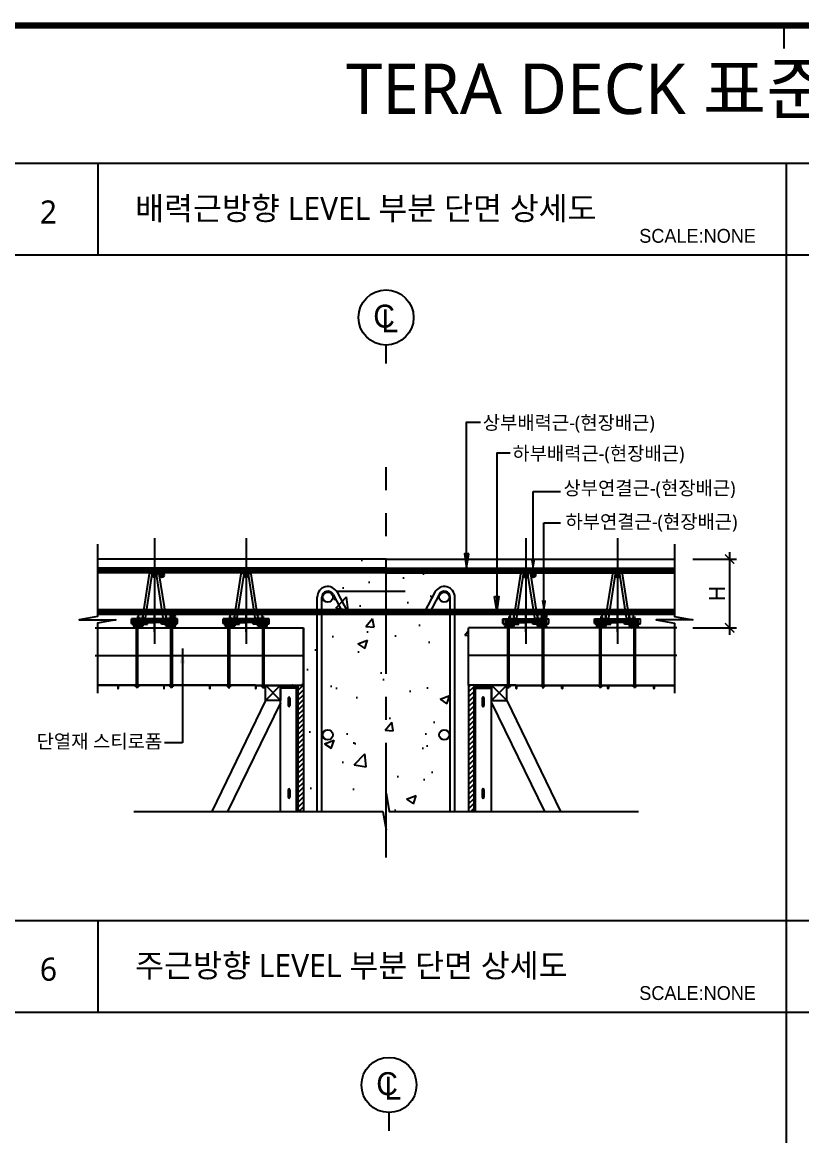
# Model space of a CAD drawing. Extents: x 10983 to 44623, y -18406 to 11294.
# Drawn here: x 13240 to 14939, y -9339 to -6913 of the extents above; entities that cross this region are included whole.
import ezdxf
from ezdxf.enums import TextEntityAlignment as Align

# ---------------------------------------------------------------- set-up
doc = ezdxf.new("R2010")
doc.units = 0
doc.header["$LTSCALE"] = 100
doc.header["$MEASUREMENT"] = 0
doc.header["$PDMODE"] = 3
doc.header["$PDSIZE"] = 10
for name, pattern in [('CEN', [62, 60, -1, 0, -1]), ('CENTERX2', [4, 2.5, -0.5, 0.5, -0.5]), ('HID', [2.5, 1.5, -1]), ('HIDDEN', [0.375, 0.25, -0.125])]:
    doc.linetypes.add(name, pattern=pattern)
doc.layers.get('0').update_dxf_attribs({"linetype": 'CONTINUOUS'})
doc.layers.get('Defpoints').update_dxf_attribs({"color": 165, "linetype": 'CONTINUOUS'})
for name, color, linetype in [('-상부연결근', 4, 'CONTINUOUS'), ('-하부연결근', 4, 'CONTINUOUS'), ('0-TEXT', 3, 'CONTINUOUS'), ('1', 1, 'CONTINUOUS'), ('204', 6, 'CONTINUOUS'), ('205', 2, 'HIDDEN'), ('3', 3, 'CONTINUOUS'), ('AM_8', 55, 'CONTINUOUS'), ('D-TEX1', 6, 'CONTINUOUS'), ('D-TEX3', 9, 'CONTINUOUS'), ('DECK-CEN', 1, 'CEN'), ('DECK-CON', 2, 'CONTINUOUS'), ('DECK-DIM', 255, 'CONTINUOUS'), ('DECK-HATCH', 251, 'CONTINUOUS'), ('DECK-LATTICE', 7, 'CONTINUOUS'), ('DECK-MAIN BAR', 2, 'CONTINUOUS'), ('DECK-PG', 4, 'CONTINUOUS'), ('DECK-RC', 251, 'CONTINUOUS'), ('DECK-RC(ETC)', 252, 'CONTINUOUS'), ('DECK-TEXT', 7, 'CONTINUOUS'), ('DECK-TITLE TEXT', 3, 'CONTINUOUS'), ('DECK-TRANS', 3, 'CONTINUOUS'), ('E', 115, 'CONTINUOUS'), ('E2', 7, 'CONTINUOUS'), ('form', 7, 'CONTINUOUS'), ('INSU', 7, 'CONTINUOUS'), ('TEXT', 3, 'CONTINUOUS'), ('기가 강판', 4, 'CONTINUOUS')]:
    doc.layers.add(name, color=color, linetype=linetype)
doc.styles.add('HD', font='Gulim.ttf')
doc.styles.get("Standard").update_dxf_attribs({"font": ''})
doc.styles.add('SY Panel', font='malgun.ttf')
doc.styles.add('VICON TEXT', font='malgun.ttf')
doc.styles.add('맑은고딕', font='malgun.ttf')
doc.styles.get('Standard').set_extended_font_data('Haansoft Dotum')
doc.linetypes.add('BATTING', pattern='A,0.0001,-0.1,[134,ltypeshp.shx,S=0.1,R=0,X=-0.1,Y=0],-0.2,[134,ltypeshp.shx,S=0.1,R=180,X=0.1,Y=0],-0.1', length=0.4001)
doc.dimstyles.new('ISO-25', dxfattribs={"dimtxt": 2.5, "dimasz": 2.5, "dimexe": 1.25, "dimexo": 0.625, "dimtad": 1, "dimtxsty": 'Standard', "dimcen": 2.5, "dimadec": 0, "dimazin": 0, "dimtfac": 1, "dimtmove": 0, "dimatfit": 3, "dimfxl": 1, "dimarcsym": 0})
doc.dimstyles.new('STDECK-DIM', dxfattribs={"dimtxt": 35, "dimasz": 20, "dimexe": 15, "dimexo": 40, "dimgap": 10, "dimtad": 1, "dimdec": 0, "dimtxsty": 'SY Panel', "dimblk": 'ARCHTICK', "dimcen": 2.5, "dimdle": 15, "dimclrd": 7, "dimclre": 7, "dimclrt": 6, "dimadec": 0, "dimazin": 0, "dimtfac": 1, "dimtdec": 0, "dimtmove": 0, "dimatfit": 3, "dimldrblk": 'ARCHTICK', "dimfxl": 1, "dimarcsym": 0})

# ---------------------------------------------------------------- blocks, each defined once
blk = doc.blocks.new('_ArchTick')
at = {"color": 0, "linetype": 'ByBlock', "const_width": 0.15}
blk.add_lwpolyline([(-0.5, -0.5), (0.5, 0.5)], dxfattribs=at)
blk = doc.blocks.new('*D461')
at = {"layer": 'DECK-DIM', "color": 7, "lineweight": -2}
for p, q in [((14781.7, -8067.8), (14781.7, -8247.8)), ((14701.7, -8082.8), (14796.7, -8082.8)), ((14701.7, -8232.8), (14796.7, -8232.8))]:
    blk.add_line(p, q, dxfattribs=at)
at = {"layer": 'Defpoints', "color": 0, "ltscale": 0.5}
for p in [(14661.7, -8082.8), (14661.7, -8232.8), (14781.7, -8232.8)]:
    blk.add_point(p, dxfattribs=at)
at = {"layer": 'DECK-DIM', "color": 7, "lineweight": -2, "ltscale": 0.5, "xscale": 20, "yscale": 20, "zscale": 20}
for p, rotation in [((14781.7, -8082.8), 90), ((14781.7, -8232.8), 270)]:
    blk.add_blockref('_ArchTick', p, dxfattribs=dict(at, rotation=rotation))
at = {"layer": 'DECK-DIM', "color": 6, "ltscale": 0.5, "insert": (14754.2, -8157.8), "char_height": 35, "attachment_point": 5, "rotation": 90, "style": 'SY Panel'}
blk.add_mtext('H', dxfattribs=at)
blk = doc.blocks.new('RRWENNN')
at = {"layer": '3', "color": 252, "true_color": 0x939598}
for p, q in [((179.9, -427.9), (180.9, -428.9)), ((182.1, -427.9), (183.1, -428.9)), ((184.2, -427.9), (185.2, -428.9)), ((186.3, -427.9), (187.3, -428.9)), ((188.4, -427.9), (189.4, -428.9)), ((190.5, -427.9), (191.5, -428.9)), ((192.7, -427.9), (193.7, -428.9)), ((194.8, -427.9), (195.8, -428.9)), ((196.9, -427.9), (197.9, -428.9)), ((199, -427.9), (200, -428.9)), ((201.1, -427.9), (202.1, -428.9)), ((203.3, -427.9), (204.3, -428.9)), ((205.4, -427.9), (206.4, -428.9)), ((207.5, -427.9), (208.5, -428.9)), ((209.6, -427.9), (210.6, -428.9)), ((211.8, -427.9), (212.8, -428.9)), ((243.9, -427.9), (244.9, -428.9)), ((246.1, -427.9), (247.1, -428.9)), ((248.2, -427.9), (249.2, -428.9)), ((250.3, -427.9), (251.3, -428.9)), ((252.4, -427.9), (253.4, -428.9)), ((254.5, -427.9), (255.5, -428.9)), ((256.7, -427.9), (257.7, -428.9)), ((258.8, -427.9), (259.8, -428.9)), ((260.9, -427.9), (261.9, -428.9)), ((263, -427.9), (264, -428.9)), ((265.1, -427.9), (266.1, -428.9)), ((267.3, -427.9), (268.3, -428.9)), ((269.4, -427.9), (270.4, -428.9)), ((271.5, -427.9), (272.5, -428.9)), ((273.6, -427.9), (274.6, -428.9)), ((275.8, -427.9), (276.8, -428.9))]:
    blk.add_line(p, q, dxfattribs=at)
blk = doc.blocks.new('GFDCVBVBBB')
at = {"layer": 'AM_8'}
for p, q in [((182.8, -409.8), (183.7, -408.9)), ((182.8, -411.9), (185.8, -408.9)), ((182.8, -414.1), (187.1, -409.8)), ((182.8, -416.2), (187.4, -411.6)), ((193.1, -412.3), (196.4, -408.9)), ((193.1, -414.4), (197.8, -409.7)), ((193.1, -416.5), (197.8, -411.8)), ((193.6, -409.7), (194.3, -408.9)), ((252.8, -418.3), (262.1, -409.1)), ((252.8, -420.4), (262.1, -411.2)), ((257.8, -409.1), (258, -408.9)), ((257.8, -411.2), (260.1, -408.9)), ((267.4, -414.3), (272.8, -408.9)), ((267.4, -416.4), (272.8, -411)), ((267.4, -412.2), (268, -411.6)), ((268.6, -411), (270.7, -408.9)), ((182.8, -418.3), (188.2, -412.9)), ((182.8, -420.4), (188.2, -415)), ((182.8, -422.6), (188.2, -417.2)), ((182.8, -424.7), (188.2, -419.3)), ((182.8, -426.8), (188.2, -421.4)), ((183.8, -427.9), (188.7, -423)), ((185.9, -427.9), (189.3, -424.5)), ((188.1, -427.9), (189.9, -426)), ((190.2, -427.9), (202.8, -415.3)), ((191.2, -424.8), (202.8, -413.2)), ((192.3, -427.9), (202.8, -417.4)), ((192.7, -421.1), (200.9, -412.9)), ((193.1, -418.7), (198.8, -412.9)), ((194.4, -427.9), (202.8, -419.5)), ((196.5, -427.9), (202.8, -421.6)), ((198.7, -427.9), (203.3, -423.3)), ((200.8, -427.9), (205.4, -423.3)), ((202.9, -427.9), (207.5, -423.3)), ((205, -427.9), (209.6, -423.3)), ((207.1, -427.9), (211.7, -423.3)), ((209.3, -427.9), (213.9, -423.3)), ((211.4, -427.9), (215.3, -424)), ((212.8, -428.6), (216.6, -424.9)), ((214.3, -422.9), (215.3, -421.9)), ((214.6, -428.9), (218.7, -424.9)), ((216.8, -428.9), (220.8, -424.9)), ((218.9, -428.9), (222.9, -424.9)), ((221, -428.9), (225.1, -424.9)), ((223.1, -428.9), (227.2, -424.9)), ((225.2, -428.9), (229.3, -424.9)), ((227.3, -422.6), (228.3, -421.6)), ((227.3, -424.7), (228.3, -423.7)), ((227.4, -428.9), (231.4, -424.9)), ((229.5, -428.9), (233.5, -424.9)), ((231.6, -428.9), (235.7, -424.9)), ((233.7, -428.9), (237.8, -424.9)), ((235.8, -428.9), (239.9, -424.9)), ((238, -428.9), (243.6, -423.3)), ((240.1, -428.9), (245.7, -423.3)), ((240.3, -422.3), (241.3, -421.3)), ((240.3, -424.5), (241.4, -423.3)), ((242.2, -428.9), (242.8, -428.3)), ((243.2, -427.9), (247.8, -423.3)), ((245.3, -427.9), (249.9, -423.3)), ((247.5, -427.9), (252, -423.3)), ((249.6, -427.9), (262.6, -414.9)), ((251.7, -427.9), (262.6, -417)), ((252.8, -422.6), (262.6, -412.8)), ((252.8, -414.1), (254, -412.9)), ((252.8, -416.2), (256.1, -412.9)), ((253.8, -427.9), (262.6, -419.2)), ((255.9, -427.9), (262.9, -421)), ((258.1, -427.9), (263.5, -422.5)), ((260.2, -427.9), (264.1, -424)), ((262.3, -427.9), (264.7, -425.5)), ((264.4, -427.9), (272.8, -419.5)), ((266.5, -427.9), (272.8, -421.6)), ((266.7, -423.5), (272.8, -417.4)), ((267.4, -418.6), (272.8, -413.2)), ((267.4, -420.7), (272.8, -415.3)), ((268.7, -427.9), (272.8, -423.8)), ((270.8, -427.9), (272.8, -425.9))]:
    blk.add_line(p, q, dxfattribs=at)
blk = doc.blocks.new('SPACER')
at = {"layer": '1', "color": 252, "true_color": 0x939598}
blk.add_line((9678.9, 718.1), (9678.9, 753.5), dxfattribs=at)
at = {"layer": '1', "color": 252, "lineweight": 5, "true_color": 0x939598}
for points in [[(9641.4, 751.3), (9641.4, 746.3), (9641.4, 720.3)], [(9716.4, 751.3), (9716.4, 746.3), (9716.4, 720.3)]]:
    blk.add_open_spline(points, degree=1, knots=[0, 0, 0.16129, 1, 1], dxfattribs=at)
at = {"layer": '204', "color": 252, "true_color": 0x939598}
for p, q in [((9628.9, 746.7), (9629.9, 746.7)), ((9628.9, 746.7), (9628.9, 746.6)), ((9628.9, 744.9), (9628.9, 746.6)), ((9628.9, 736.4), (9628.9, 744.9)), ((9629.9, 744.9), (9628.9, 744.9)), ((9628.9, 736.4), (9629.9, 736.4)), ((9629.9, 746.8), (9629.9, 745.8)), ((9629.9, 746.8), (9663.9, 746.8)), ((9663.9, 745.8), (9629.9, 745.8)), ((9629.9, 745.8), (9629.9, 745.3)), ((9629.9, 745.3), (9629.9, 744.9)), ((9629.9, 736.4), (9629.9, 735.9)), ((9629.9, 735.9), (9629.9, 734.8)), ((9629.9, 734.8), (9633.9, 734.8)), ((9633.9, 745.8), (9633.9, 730.8)), ((9663.9, 745.8), (9633.9, 745.8)), ((9633.9, 726.8), (9633.9, 730.8)), ((9639.3, 729.5), (9638.2, 729.5)), ((9638.2, 729.5), (9638.2, 726.8)), ((9641.4, 744.8), (9639.3, 739.8)), ((9639.3, 739.8), (9639.3, 729.5)), ((9639.3, 739.8), (9639.4, 739.8)), ((9639.3, 729.5), (9639.4, 729.5)), ((9639.4, 739.8), (9639.4, 729.5)), ((9639.8, 738.2), (9639.4, 738.2)), ((9639.8, 729.5), (9639.4, 729.5)), ((9640.2, 739.8), (9639.8, 738.2)), ((9639.8, 729.5), (9639.8, 738.2)), ((9640.2, 729.5), (9639.8, 729.5)), ((9641.4, 739.8), (9640.2, 739.8)), ((9640.2, 739.8), (9640.2, 729.5)), ((9641.4, 729.5), (9640.2, 729.5)), ((9644.2, 738.2), (9641.4, 744.8)), ((9641.4, 739.8), (9641.4, 729.5)), ((9642.7, 738.2), (9641.4, 738.2)), ((9642.7, 729.5), (9641.4, 729.5)), ((9643.4, 739.8), (9642.7, 739.8)), ((9642.7, 739.8), (9642.7, 729.5)), ((9643.4, 729.5), (9642.7, 729.5)), ((9644, 738.2), (9643.4, 739.8)), ((9643.4, 739.8), (9643.4, 729.5)), ((9644, 729.5), (9643.4, 729.5)), ((9644.2, 738.2), (9644, 738.2)), ((9644, 729.5), (9644, 738.2)), ((9644.2, 729.5), (9644, 729.5)), ((9644.2, 729.5), (9644.2, 738.2)), ((9644.7, 729.5), (9644.2, 729.5)), ((9644.7, 726.8), (9644.7, 729.5)), ((9648.9, 730.8), (9653.9, 730.8)), ((9648.9, 730.8), (9648.9, 726.8)), ((9653.9, 741.2), (9653.9, 741.2)), ((9653.9, 730.8), (9653.9, 741.2)), ((9653.9, 738.8), (9665.4, 738.8)), ((9653.9, 734.8), (9663.9, 734.8)), ((9663.9, 746.8), (9663.9, 745.8)), ((9663.9, 746.8), (9693.9, 746.8)), ((9663.9, 746.8), (9663.9, 745.8)), ((9663.9, 735.9), (9663.9, 738.8)), ((9663.9, 734.8), (9663.9, 735.9)), ((9665.4, 738.8), (9665.4, 741.2)), ((9666.4, 738.8), (9665.4, 738.8)), ((9666.4, 742.8), (9666.4, 738.8)), ((9666.4, 738.8), (9678.4, 738.8)), ((9678.4, 742.8), (9678.4, 738.8)), ((9679.4, 738.8), (9678.4, 738.8)), ((9679.4, 738.8), (9679.4, 742.8)), ((9691.4, 738.8), (9679.4, 738.8)), ((9691.4, 738.8), (9691.4, 742.8)), ((9692.4, 738.8), (9691.4, 738.8)), ((9692.4, 741.2), (9692.4, 738.8)), ((9703.9, 738.8), (9692.4, 738.8)), ((9693.9, 745.8), (9693.9, 746.8)), ((9693.9, 745.8), (9693.9, 746.8)), ((9693.9, 746.8), (9727.9, 746.8)), ((9723.9, 745.8), (9693.9, 745.8)), ((9727.9, 745.8), (9693.9, 745.8)), ((9693.9, 735.9), (9693.9, 738.8)), ((9693.9, 734.8), (9693.9, 735.9)), ((9703.9, 734.8), (9693.9, 734.8)), ((9703.9, 741.2), (9703.9, 730.8)), ((9703.9, 730.8), (9708.9, 730.8)), ((9708.9, 726.8), (9708.9, 730.8)), ((9713.7, 729.5), (9713.2, 729.5)), ((9713.2, 729.5), (9713.2, 726.8)), ((9716.4, 744.8), (9713.7, 738.2)), ((9713.7, 738.2), (9713.8, 738.2)), ((9713.7, 738.2), (9713.7, 729.5)), ((9713.7, 729.5), (9713.8, 729.5)), ((9713.8, 738.2), (9714.4, 739.8)), ((9713.8, 729.5), (9713.8, 738.2)), ((9713.8, 729.5), (9714.4, 729.5)), ((9714.4, 739.8), (9715.2, 739.8)), ((9714.4, 739.8), (9714.4, 729.5)), ((9714.4, 729.5), (9715.2, 729.5)), ((9715.2, 739.8), (9715.2, 729.5)), ((9715.2, 738.2), (9716.4, 738.2)), ((9715.2, 729.5), (9716.4, 729.5)), ((9718.5, 739.8), (9716.4, 744.8)), ((9716.4, 739.8), (9717.7, 739.8)), ((9716.4, 739.8), (9716.4, 729.5)), ((9716.4, 729.5), (9717.7, 729.5)), ((9717.7, 739.8), (9718, 738.2)), ((9717.7, 739.8), (9717.7, 729.5)), ((9717.7, 729.5), (9718, 729.5)), ((9718, 738.2), (9718.4, 738.2)), ((9718, 729.5), (9718, 738.2)), ((9718, 729.5), (9718.4, 729.5)), ((9718.5, 739.8), (9718.4, 739.8)), ((9718.4, 739.8), (9718.4, 729.5)), ((9718.5, 729.5), (9718.4, 729.5)), ((9718.5, 729.5), (9718.5, 739.8)), ((9719.7, 729.5), (9718.5, 729.5)), ((9719.7, 726.8), (9719.7, 729.5)), ((9723.9, 730.8), (9723.9, 745.8)), ((9727.9, 734.8), (9723.9, 734.8)), ((9723.9, 730.8), (9723.9, 726.8)), ((9727.9, 745.8), (9727.9, 746.8)), ((9727.9, 746.7), (9728.9, 746.7)), ((9727.9, 745.3), (9727.9, 745.8)), ((9727.9, 744.9), (9727.9, 745.3)), ((9728.9, 744.9), (9727.9, 744.9)), ((9727.9, 735.9), (9727.9, 736.4)), ((9727.9, 736.4), (9728.9, 736.4)), ((9727.9, 734.8), (9727.9, 735.9)), ((9728.9, 746.7), (9728.9, 746.6)), ((9728.9, 744.9), (9728.9, 746.6)), ((9728.9, 736.4), (9728.9, 744.9)), ((9638.2, 726.8), (9633.9, 726.8)), ((9644.7, 726.8), (9638.2, 726.8)), ((9648.9, 726.8), (9644.7, 726.8)), ((9713.2, 726.8), (9708.9, 726.8)), ((9713.2, 726.8), (9719.7, 726.8)), ((9723.9, 726.8), (9719.7, 726.8))]:
    blk.add_line(p, q, dxfattribs=at)
at = {"layer": '204', "color": 252, "lineweight": 5, "true_color": 0x939598}
for p, q in [((9629.9, 746.6), (9628.9, 746.6)), ((9629.9, 735.9), (9633.9, 735.9)), ((9653.9, 735.9), (9663.9, 735.9)), ((9703.9, 735.9), (9693.9, 735.9)), ((9727.9, 735.9), (9723.9, 735.9)), ((9727.9, 746.6), (9728.9, 746.6))]:
    blk.add_line(p, q, dxfattribs=at)
for points, degree in [([(9629.9, 745.3), (9633.9, 745.3)], 1), ([(9727.9, 745.3), (9726.6, 745.3), (9725.3, 745.3), (9723.9, 745.3)], 3)]:
    blk.add_open_spline(points, degree=degree, dxfattribs=at)
at = {"layer": '204', "color": 252, "true_color": 0x939598}
for points in [[(9653.9, 741.2), (9665.4, 741.2)], [(9666.4, 742.8), (9678.4, 742.8)], [(9691.4, 742.8), (9679.4, 742.8)], [(9703.9, 741.2), (9692.4, 741.2)]]:
    blk.add_open_spline(points, degree=1, dxfattribs=at)
at = {"layer": '205', "color": 252, "lineweight": 5, "true_color": 0x939598}
for p, q in [((9629.9, 746.3), (9628.9, 746.3)), ((9629.9, 738.8), (9628.9, 738.8)), ((9629.9, 738.1), (9628.9, 738.1)), ((9629.9, 745.7), (9663.9, 745.7)), ((9629.9, 744.9), (9629.9, 736.7)), ((9629.9, 736.4), (9629.9, 736.7)), ((9629.9, 736.2), (9633.9, 736.2)), ((9629.9, 735.8), (9633.9, 735.8)), ((9633.9, 741.8), (9653.9, 741.8)), ((9653.9, 736.2), (9633.9, 736.2)), ((9633.9, 735.9), (9653.9, 735.9)), ((9653.9, 735.8), (9633.9, 735.8)), ((9633.9, 734.8), (9653.9, 734.8)), ((9648.9, 730.8), (9633.9, 730.8)), ((9638.8, 738.2), (9639.4, 739.8)), ((9639.4, 738.2), (9638.8, 738.2)), ((9638.8, 729.5), (9638.8, 738.2)), ((9642.7, 739.8), (9643, 738.2)), ((9643, 738.2), (9642.7, 738.2)), ((9643, 729.5), (9643, 738.2)), ((9643.9, 735.8), (9643.9, 734.8)), ((9647.9, 734.8), (9647.9, 735.8)), ((9653.9, 741.2), (9653.9, 741.8)), ((9653.9, 736.2), (9663.9, 736.2)), ((9653.9, 735.8), (9663.9, 735.8)), ((9663.9, 745.8), (9663.9, 745.3)), ((9693.9, 745.7), (9663.9, 745.7)), ((9663.9, 745.3), (9663.9, 745.3)), ((9663.9, 745.3), (9663.9, 745.3)), ((9663.9, 738.8), (9663.9, 745.3)), ((9663.9, 745.3), (9663.9, 745.3)), ((9693.9, 745.8), (9693.9, 745.3)), ((9727.9, 745.7), (9693.9, 745.7)), ((9693.9, 738.8), (9693.9, 745.3)), ((9693.9, 745.3), (9693.9, 745.3)), ((9693.9, 745.3), (9693.9, 745.3)), ((9693.9, 745.3), (9693.9, 745.3)), ((9703.9, 736.2), (9693.9, 736.2)), ((9703.9, 735.8), (9693.9, 735.8)), ((9723.9, 741.8), (9703.9, 741.8)), ((9703.9, 741.2), (9703.9, 741.8)), ((9703.9, 736.2), (9723.9, 736.2)), ((9723.9, 735.9), (9703.9, 735.9)), ((9703.9, 735.8), (9723.9, 735.8)), ((9723.9, 734.8), (9703.9, 734.8)), ((9708.9, 730.8), (9723.9, 730.8)), ((9709.9, 734.8), (9709.9, 735.8)), ((9713.9, 735.8), (9713.9, 734.8)), ((9715.2, 739.8), (9714.8, 738.2)), ((9714.8, 738.2), (9715.2, 738.2)), ((9714.8, 729.5), (9714.8, 738.2)), ((9719, 738.2), (9718.4, 739.8)), ((9718.4, 738.2), (9719, 738.2)), ((9719, 729.5), (9719, 738.2)), ((9727.9, 736.2), (9723.9, 736.2)), ((9727.9, 735.8), (9723.9, 735.8)), ((9727.9, 746.3), (9728.9, 746.3)), ((9727.9, 744.9), (9727.9, 736.7)), ((9727.9, 738.8), (9728.9, 738.8)), ((9727.9, 738.1), (9728.9, 738.1)), ((9727.9, 736.4), (9727.9, 736.7))]:
    blk.add_line(p, q, dxfattribs=at)
at = {"layer": '205', "color": 252, "lineweight": 5, "true_color": 0x939598, "extrusion": (0, 0, -1)}
for centre in [(-9646.9, 739.3), (-9646.9, 739.3), (-9710.9, 739.3), (-9710.9, 739.3)]:
    blk.add_circle(centre, 1.5, dxfattribs=at)
at = {"layer": '205', "color": 252, "lineweight": 5, "true_color": 0x939598}
for points, degree in [([(9633.9, 745.3), (9663.9, 745.3)], 1), ([(9723.9, 745.3), (9713.9, 745.3), (9703.9, 745.3), (9693.9, 745.3)], 3)]:
    blk.add_open_spline(points, degree=degree, dxfattribs=at)
at = {"color": 252, "true_color": 0x939598, "xscale": -1, "rotation": 180}
for name in ['RRWENNN', 'GFDCVBVBBB']:
    blk.add_blockref(name, (9451.1, 317.9), dxfattribs=at)
blk = doc.blocks.new('D1')
at = {"layer": 'DECK-MAIN BAR'}
h = blk.add_hatch(color=256, dxfattribs=at)
h.dxf.hatch_style = 1
h.paths.add_polyline_path([(108808.1, 42358.1, -1), (108818.1, 42358.1, -1)])
h = blk.add_hatch(color=256, dxfattribs=at)
h.dxf.hatch_style = 1
h.paths.add_polyline_path([(108848.2, 42268.1, -1), (108838.2, 42268.1, -1)])
h.paths.add_polyline_path([(108788.1, 42268.2, -0.947148), (108778.1, 42267.6, 0.026694), (108778.1, 42268.1, 0.027143), (108778.1, 42268.7, -0.948001)])
at = {"layer": 'DECK-LATTICE', "ltscale": 0.5}
for p, q in [((108787.8, 42266.4), (108802.4, 42360.6)), ((108793.7, 42265.2), (108808.4, 42360)), ((108832.5, 42265.2), (108817.9, 42359.9)), ((108838.4, 42266.4), (108823.8, 42361.2))]:
    blk.add_line(p, q, dxfattribs=at)
for centre, radius, start, end in [((108805.3, 42360), 3.02, 359.9652, 168.0672), ((108821, 42360), 3.05, 22.524, 182.0989), ((108790.9, 42266.1), 3.02, 174.948, 342.6014), ((108835.4, 42266.1), 3.02, 197.3986, 5.052)]:
    blk.add_arc(centre, radius, start, end, dxfattribs=at)
at = {"layer": 'DECK-MAIN BAR', "ltscale": 0.5}
for centre in [(108813.1, 42358.1), (108783.1, 42268.2), (108843.2, 42268.1)]:
    blk.add_circle(centre, 5, dxfattribs=at)
at = {"layer": 'DECK-PG', "xscale": -1}
blk.add_blockref('SPACER', (118492.1, 41516.3), dxfattribs=at)

msp = doc.modelspace()

# ---------------------------------------------------------------- hatches: boundary and pattern name
at = {"layer": '-상부연결근'}
h = msp.add_hatch(color=256, dxfattribs=at)
h.dxf.hatch_style = 1
h.paths.add_polyline_path([(13549.3, -8117.8, 1), (13539.3, -8117.8, 1)])
h = msp.add_hatch(color=256, dxfattribs=at)
h.dxf.hatch_style = 1
h.paths.add_polyline_path([(14358.8, -8117.8, 1), (14348.8, -8117.8, 1)])
at = {"layer": '-하부연결근'}
h = msp.add_hatch(color=256, dxfattribs=at)
h.dxf.hatch_style = 1
h.paths.add_polyline_path([(13573.2, -8207.9, -1), (13563.2, -8207.9, -1)])
h = msp.add_hatch(color=256, dxfattribs=at)
h.dxf.hatch_style = 1
h.paths.add_polyline_path([(14382.7, -8207.9, -1), (14372.7, -8207.9, -1)])
at = {"linetype": 'ByBlock'}
h = msp.add_hatch(color=256, dxfattribs=at)
h.paths.add_polyline_path([(14213.3, -8071.3), (14208.6, -8071.3), (14208.6, -8102.8)])
h.paths.add_polyline_path([(14208.6, -8071.3), (14203.8, -8071.3), (14208.6, -8102.8)])
h = msp.add_hatch(color=256, dxfattribs=at)
h.paths.add_polyline_path([(14269.4, -8164.3), (14274.1, -8164.3), (14274.1, -8195.7)])
h.paths.add_polyline_path([(14274.1, -8164.3), (14278.9, -8164.3), (14274.1, -8195.7)])
at = {"layer": 'DECK-HATCH', "linetype": 'ByBlock'}
h = msp.add_hatch(dxfattribs=at)
h.set_pattern_fill('AR-CONC', color=256, scale=30, style=0)
h.set_pattern_definition([(50, (-115553.57, -51956.46), (215.17805, -18.82564), [22.5, -247.5]), (355, (-115553.57, -51956.46), (-41.6254, 225.65764), [18, -198]), (100.4514, (-115535.64, -51958.03), (173.5528, 206.83186), [19.12206, -210.34263]), (46.1842, (-115553.57, -51896.46), (320.1723, -49.6557), [33.75, -371.25]), (96.6356, (-115526.9, -51900.6), (280.3988, 292.23536), [28.6831, -315.5139]), (351.1842, (-115553.57, -51896.46), (280.3986, 292.2356), [27, -297]), (21, (-115523.57, -51911.46), (179.07212, -120.78567), [22.5, -247.5]), (326, (-115523.57, -51911.46), (72.9946, 217.545), [18, -198]), (71.4514, (-115508.65, -51921.52), (252.0668, 96.75915), [19.12206, -210.34263]), (37.5, (-115553.57, -51956.46), (3.647957, 99.868156), [0, -195.6, 0, -201, 0, -198.75]), (7.5, (-115553.57, -51956.46), (78.92086, 118.32351), [0, -114.6, 0, -191.1, 0, -75.75]), (327.5, (-115620.47, -51956.46), (160.14673, -6.76646), [0, -75, 0, -234, 0, -310.5]), (317.5, (-115650.47, -51956.46), (174.95585, 30.0315), [0, -97.5, 0, -155.4, 0, -220.5])])
h.paths.add_polyline_path([(14032.9, -8082.8), (13852.9, -8082.8), (13852.9, -8632.9), (14025.8, -8632.9), (14032.9, -8672.9), (14032.9, -8592.9)])
h.paths.add_polyline_path([(14212.9, -8082.8), (14032.9, -8082.8), (14032.9, -8592.9), (14039.9, -8632.9), (14212.9, -8632.9)])
h = msp.add_hatch(dxfattribs=at)
h.set_pattern_fill('ANSI31', color=256, scale=60, style=0)
h.set_pattern_definition([(45, (-159836.32, -13910.678), (-5.30330086, 5.30330086), [])])
h.paths.add_polyline_path([(13840.9, -8357.8), (13852.9, -8357.8), (13852.9, -8632.9), (13840.9, -8632.9)])
h = msp.add_hatch(dxfattribs=at)
h.set_pattern_fill('ANSI31', color=256, scale=60, style=0)
h.set_pattern_definition([(45, (-160076.32, -13910.678), (-5.30330086, 5.30330086), [])])
h.paths.add_polyline_path([(14224.9, -8357.8), (14212.9, -8357.8), (14212.9, -8632.9), (14224.9, -8632.9)])

# ---------------------------------------------------------------- linework, layer by layer
at = {"layer": '-상부연결근'}
for centre in [(13544.3, -8117.8), (14353.8, -8117.8)]:
    msp.add_circle(centre, 5, dxfattribs=at)
at = {"layer": '-하부연결근'}
for centre in [(13568.2, -8207.9), (14377.7, -8207.9)]:
    msp.add_circle(centre, 5, dxfattribs=at)
at = {"linetype": 'ByBlock'}
for p, q in [((11505.1, -7220.2), (18305.1, -7220.2)), ((13405.1, -7220.2), (13405.1, -7420.2)), ((14905.1, -7220.2), (14905.1, -12170.2)), ((11505.1, -7420.2), (18305.1, -7420.2)), ((13489.2, -8358.3), (13489.2, -8232.8)), ((13489.2, -8357.8), (13489.2, -8238.8)), ((13492.2, -8358.3), (13492.2, -8232.8)), ((13492.2, -8357.8), (13492.2, -8238.8)), ((13564.2, -8358.3), (13564.2, -8232.8)), ((13567.2, -8358.3), (13567.2, -8232.8)), ((13689.2, -8358.3), (13689.2, -8232.8)), ((13689.2, -8358.3), (13689.2, -8238.8)), ((13692.2, -8358.3), (13692.2, -8232.8)), ((13692.2, -8358.3), (13692.2, -8238.8)), ((13764.2, -8358.3), (13764.2, -8232.8)), ((13767.2, -8358.3), (13767.2, -8232.8)), ((13852.9, -8357.8), (13852.9, -8232.8)), ((14212.9, -8357.8), (14212.9, -8232.8)), ((14298.6, -8358.3), (14298.6, -8232.8)), ((14301.6, -8358.3), (14301.6, -8232.8)), ((14373.6, -8358.3), (14373.6, -8232.8)), ((14373.6, -8358.3), (14373.6, -8238.8)), ((14376.6, -8358.3), (14376.6, -8232.8)), ((14376.6, -8358.3), (14376.6, -8238.8)), ((14498.6, -8358.3), (14498.6, -8232.8)), ((14501.6, -8358.3), (14501.6, -8232.8)), ((14573.6, -8358.3), (14573.6, -8232.8)), ((14573.6, -8357.8), (14573.6, -8238.8)), ((14576.6, -8358.3), (14576.6, -8232.8)), ((14576.6, -8357.8), (14576.6, -8238.8)), ((11505.1, -8870.2), (18305.1, -8870.2)), ((13405.1, -8870.2), (13405.1, -9070.2)), ((11505.1, -9070.2), (18305.1, -9070.2))]:
    msp.add_line(p, q, dxfattribs=at)
for points in [[(14208.6, -8102.8), (14208.6, -7784.7), (14238.6, -7784.7)], [(14303.2, -7851.9), (14274.1, -7851.9), (14274.1, -8195.7)], [(14213.3, -8071.3), (14203.8, -8071.3), (14208.6, -8102.8), (14213.3, -8071.3)], [(14269.4, -8164.3), (14278.9, -8164.3), (14274.1, -8195.7), (14269.4, -8164.3)]]:
    msp.add_lwpolyline(points, dxfattribs=at)
at = {"layer": 'DECK-CEN', "linetype": 'CENTERX2'}
msp.add_line((14032.9, -8732.9), (14032.9, -7882.8), dxfattribs=at)
at = {"layer": 'DECK-CEN', "ltscale": 0.5}
for p, q in [((13528.2, -8037.3), (13528.2, -8267.3)), ((13728.2, -8037.3), (13728.2, -8267.3)), ((14337.6, -8037.3), (14337.6, -8267.3)), ((14537.6, -8037.3), (14537.6, -8267.3)), ((14537.6, -8043.3), (14537.6, -8267.3)), ((13490.7, -8364.3), (13490.7, -8238.8)), ((13490.7, -8364.3), (13490.7, -8239.7)), ((13565.7, -8364.3), (13565.7, -8238.8)), ((13690.7, -8364.8), (13690.7, -8238.8)), ((13690.7, -8364.8), (13690.7, -8239.7)), ((13765.7, -8364.8), (13765.7, -8238.8)), ((14300.1, -8364.8), (14300.1, -8238.8)), ((14375.1, -8364.8), (14375.1, -8238.8)), ((14375.1, -8364.8), (14375.1, -8239.7)), ((14500.1, -8364.3), (14500.1, -8238.8)), ((14575.1, -8364.3), (14575.1, -8238.8)), ((14575.1, -8364.3), (14575.1, -8239.7))]:
    msp.add_line(p, q, dxfattribs=at)
at = {"layer": 'DECK-CON'}
for p, q in [((14032.9, -8082.8), (13404, -8082.8)), ((14032.9, -8082.8), (14661.7, -8082.8)), ((14032.9, -8082.8), (14661.7, -8082.8)), ((13399, -8232.8), (13852.9, -8232.8)), ((14666.7, -8232.8), (14212.9, -8232.8))]:
    msp.add_line(p, q, dxfattribs=at)
for points in [[(13404, -8050.3), (13404, -8208.3), (13364, -8215.3), (13444, -8215.3), (13404, -8222.4), (13404, -8375)], [(14661.7, -8050.3), (14661.7, -8208.3), (14701.7, -8215.3), (14621.7, -8215.3), (14661.7, -8222.4), (14661.7, -8375)], [(13482.9, -8632.9), (14025.8, -8632.9), (14032.9, -8672.9), (14032.9, -8592.9), (14039.9, -8632.9), (14582.9, -8632.9)]]:
    msp.add_lwpolyline(points, dxfattribs=at)
for points in [[(13840.9, -8357.8), (13852.9, -8357.8), (13852.9, -8632.9), (13840.9, -8632.9)], [(14224.9, -8357.8), (14212.9, -8357.8), (14212.9, -8632.9), (14224.9, -8632.9)]]:
    msp.add_lwpolyline(points, close=True, dxfattribs=at)
at = {"layer": 'DECK-LATTICE'}
for p, q in [((14032.9, -8102.8), (13404, -8102.8)), ((14032.9, -8102.8), (14661.7, -8102.8)), ((14032.9, -8112.8), (13404, -8112.8)), ((14032.9, -8112.8), (14661.7, -8112.8)), ((13404, -8192.8), (14661.7, -8192.8)), ((13404, -8202.8), (14661.7, -8202.8))]:
    msp.add_line(p, q, dxfattribs=at)
at = {"layer": 'DECK-RC'}
for p, q in [((13882.9, -8632.9), (13882.9, -8165.8)), ((13892.9, -8632.9), (13892.9, -8165.8)), ((13917.4, -8159.7), (13939.9, -8202.7)), ((13926.3, -8155.1), (13948.7, -8198.1)), ((14139.5, -8155.1), (14117, -8198.1)), ((14148.4, -8159.7), (14125.9, -8202.7)), ((14172.9, -8632.9), (14172.9, -8165.8)), ((14182.9, -8632.9), (14182.9, -8165.8)), ((13939.9, -8202.7), (13948.7, -8198.1)), ((14125.9, -8202.7), (14117, -8198.1))]:
    msp.add_line(p, q, dxfattribs=at)
at = {"layer": 'DECK-RC', "linetype": 'HID'}
msp.add_line((13924.9, -8152.8), (14140.9, -8152.8), dxfattribs=at)
at = {"layer": 'DECK-RC'}
for centre in [(13905.9, -8165.8), (14159.9, -8165.8), (13905.9, -8465.8), (14159.9, -8465.8)]:
    msp.add_circle(centre, 11, dxfattribs=at)
for centre, radius, start, end in [((13905.9, -8165.8), 23, 27.5898, 180), ((14159.9, -8165.8), 23, 0, 152.4102), ((13905.9, -8165.8), 13, 27.5824, 180), ((14159.9, -8165.8), 13, 0, 152.4176)]:
    msp.add_arc(centre, radius, start, end, dxfattribs=at)
at = {"layer": 'DECK-RC(ETC)'}
for p, q in [((13769.9, -8390.8), (13802.9, -8357.8)), ((13802.9, -8390.8), (13769.9, -8357.8)), ((13802.9, -8632.9), (13802.9, -8363.8)), ((14262.9, -8390.8), (14295.9, -8357.8)), ((14295.9, -8390.8), (14262.9, -8357.8)), ((14262.9, -8632.9), (14262.9, -8363.8)), ((13769.9, -8390.8), (13652.9, -8632.9)), ((13819.4, -8385.8), (13819.4, -8401.8)), ((13823.4, -8385.8), (13823.4, -8401.8)), ((14242.4, -8385.8), (14242.4, -8401.8)), ((14246.4, -8385.8), (14246.4, -8401.8)), ((14295.9, -8390.8), (14412.9, -8632.9)), ((13802.9, -8395.9), (13687.5, -8632.9)), ((14262.9, -8395.9), (14378.2, -8632.9)), ((13819.4, -8585.8), (13819.4, -8601.8)), ((13823.4, -8585.8), (13823.4, -8601.8)), ((14242.4, -8585.8), (14242.4, -8601.8)), ((14246.4, -8585.8), (14246.4, -8601.8))]:
    msp.add_line(p, q, dxfattribs=at)
for points in [[(13769.9, -8357.8), (13802.9, -8357.8), (13802.9, -8390.8), (13769.9, -8390.8), (13769.9, -8357.8)], [(14295.9, -8357.8), (14262.9, -8357.8), (14262.9, -8390.8), (14295.9, -8390.8), (14295.9, -8357.8)]]:
    msp.add_lwpolyline(points, dxfattribs=at)
for centre, start, end in [((13821.4, -8385.8), 0, 180), ((13821.4, -8385.8), 0, 180), ((13821.4, -8385.8), 0, 180), ((13821.4, -8385.8), 0, 180), ((14244.4, -8385.8), 0, 180), ((14244.4, -8385.8), 0, 180), ((13821.4, -8401.8), 180, 0), ((14244.4, -8401.8), 180, 0), ((13821.4, -8585.8), 0, 180), ((13821.4, -8585.8), 0, 180), ((14244.4, -8585.8), 0, 180), ((14244.4, -8585.8), 0, 180), ((13821.4, -8601.8), 180, 0), ((14244.4, -8601.8), 180, 0)]:
    msp.add_arc(centre, 2, start, end, dxfattribs=at)
at = {"layer": 'DECK-TRANS', "const_width": 10}
for points in [[(14661.7, -8107.8), (13404, -8107.8)], [(14661.7, -8197.8), (13404, -8197.8)]]:
    msp.add_lwpolyline(points, dxfattribs=at)
at = {"layer": 'E', "linetype": 'ByBlock'}
for p, q in [((13852.9, -8232.8), (13852.9, -8632.9)), ((13841.1, -8357.8), (13852.9, -8357.8)), ((13852.9, -8357.8), (13852.9, -8632.9)), ((14224.7, -8357.8), (14212.9, -8357.8)), ((14212.9, -8357.8), (14212.9, -8632.9))]:
    msp.add_line(p, q, dxfattribs=at)
at = {"layer": 'E', "color": 4, "linetype": 'ByBlock'}
for points in [[(13837.9, -8357.8), (13840.9, -8357.8), (13840.9, -8632.9), (13837.9, -8632.9), (13837.9, -8363.8), (13802.9, -8363.8), (13802.9, -8360.8), (13837.9, -8360.8), (13837.9, -8357.8), (13840.9, -8357.8)], [(14227.9, -8357.8), (14224.9, -8357.8), (14224.9, -8632.9), (14227.9, -8632.9), (14227.9, -8363.8), (14262.9, -8363.8), (14262.9, -8360.8), (14227.9, -8360.8), (14227.9, -8357.8), (14224.9, -8357.8)]]:
    msp.add_lwpolyline(points, dxfattribs=at)
at = {"layer": 'E', "linetype": 'ByBlock'}
for points in [[(13840.9, -8357.8), (13852.9, -8357.8), (13852.9, -8632.9), (13840.9, -8632.9)], [(14224.9, -8357.8), (14212.9, -8357.8), (14212.9, -8632.9), (14224.9, -8632.9)]]:
    msp.add_lwpolyline(points, close=True, dxfattribs=at)
at = {"layer": 'E2', "linetype": 'ByBlock'}
for p, q in [((14032.9, -7656.4), (14032.9, -7616.4)), ((13490.7, -8359.3), (13490.7, -8361.3)), ((13490.7, -8359.3), (13490.7, -8361.3)), ((13565.7, -8359.3), (13565.7, -8361.3)), ((13690.7, -8359.3), (13690.7, -8361.3)), ((13765.7, -8359.3), (13765.7, -8361.3)), ((14300.1, -8359.3), (14300.1, -8361.3)), ((14375.1, -8359.3), (14375.1, -8361.3)), ((14500.1, -8359.3), (14500.1, -8361.3)), ((14575.1, -8359.3), (14575.1, -8361.3)), ((14575.1, -8359.3), (14575.1, -8361.3)), ((14039.4, -9328.8), (14039.4, -9288.8))]:
    msp.add_line(p, q, dxfattribs=at)
at = {"layer": 'E2'}
for p, q in [((13852.9, -8357.3), (13852.9, -8255.3)), ((14212.9, -8357.3), (14212.9, -8255.3))]:
    msp.add_line(p, q, dxfattribs=at)
at = {"layer": 'E2', "linetype": 'ByBlock'}
for points in [[(13495.7, -8359.3), (13495.7, -8358.3), (13485.7, -8358.3), (13485.7, -8359.3)], [(13495.7, -8359.3), (13495.7, -8358.3), (13485.7, -8358.3), (13485.7, -8359.3)], [(13493.2, -8361.3), (13493.2, -8359.3), (13488.2, -8359.3), (13488.2, -8361.3)], [(13493.2, -8361.3), (13493.2, -8359.3), (13488.2, -8359.3), (13488.2, -8361.3)], [(13570.7, -8359.3), (13570.7, -8358.3), (13560.7, -8358.3), (13560.7, -8359.3)], [(13568.2, -8361.3), (13568.2, -8359.3), (13563.2, -8359.3), (13563.2, -8361.3)], [(13695.7, -8359.3), (13695.7, -8358.3), (13685.7, -8358.3), (13685.7, -8359.3)], [(13693.2, -8361.3), (13693.2, -8359.3), (13688.2, -8359.3), (13688.2, -8361.3)], [(13770.7, -8359.3), (13770.7, -8358.3), (13760.7, -8358.3), (13760.7, -8359.3)], [(13768.2, -8361.3), (13768.2, -8359.3), (13763.2, -8359.3), (13763.2, -8361.3)], [(14295.1, -8359.3), (14295.1, -8358.3), (14305.1, -8358.3), (14305.1, -8359.3)], [(14297.6, -8361.3), (14297.6, -8359.3), (14302.6, -8359.3), (14302.6, -8361.3)], [(14370.1, -8359.3), (14370.1, -8358.3), (14380.1, -8358.3), (14380.1, -8359.3)], [(14372.6, -8361.3), (14372.6, -8359.3), (14377.6, -8359.3), (14377.6, -8361.3)], [(14495.1, -8359.3), (14495.1, -8358.3), (14505.1, -8358.3), (14505.1, -8359.3)], [(14497.6, -8361.3), (14497.6, -8359.3), (14502.6, -8359.3), (14502.6, -8361.3)], [(14570.1, -8359.3), (14570.1, -8358.3), (14580.1, -8358.3), (14580.1, -8359.3)], [(14570.1, -8359.3), (14570.1, -8358.3), (14580.1, -8358.3), (14580.1, -8359.3)], [(14572.6, -8361.3), (14572.6, -8359.3), (14577.6, -8359.3), (14577.6, -8361.3)], [(14572.6, -8361.3), (14572.6, -8359.3), (14577.6, -8359.3), (14577.6, -8361.3)]]:
    msp.add_lwpolyline(points, close=True, dxfattribs=at)
for centre in [(14032.9, -7556.4), (14039.4, -9228.8)]:
    msp.add_circle(centre, 60, dxfattribs=at)
at = {"layer": 'form', "color": 30}
msp.add_line((14900, -6920.2), (14900, -6970.2), dxfattribs=at)
at = {"layer": 'form', "color": 30, "const_width": 14.2}
msp.add_lwpolyline([(11273.2, -6920.2), (11273.2, -12238.4), (19226.8, -12238.4), (19226.8, -6920.2)], close=True, dxfattribs=at)
at = {"layer": 'INSU', "linetype": 'BATTING', "ltscale": 1.5}
for p, q in [((13399, -8292.8), (13852.9, -8292.8)), ((14666.7, -8292.8), (14212.9, -8292.8))]:
    msp.add_line(p, q, dxfattribs=at)
at = {"layer": '기가 강판'}
for p, q in [((13448.1, -8357.8), (13404, -8357.8)), ((13448.1, -8358.3), (13404, -8358.3)), ((13448.4, -8358.5), (13448.4, -8364.8)), ((13448.9, -8358.5), (13448.9, -8364.8)), ((13449.4, -8364.8), (13449.4, -8358.5)), ((13548.1, -8357.8), (13449.6, -8357.8)), ((13548.1, -8358.3), (13449.6, -8358.3)), ((13548.4, -8358.5), (13548.4, -8364.8)), ((13548.9, -8358.5), (13548.9, -8364.8)), ((13549.4, -8364.8), (13549.4, -8358.5)), ((13648.1, -8357.8), (13549.6, -8357.8)), ((13648.1, -8358.3), (13549.6, -8358.3)), ((13648.4, -8358.5), (13648.4, -8364.8)), ((13648.9, -8358.5), (13648.9, -8364.8)), ((13649.4, -8364.8), (13649.4, -8358.5)), ((13748.1, -8357.8), (13649.6, -8357.8)), ((13748.1, -8358.3), (13649.6, -8358.3)), ((13748.4, -8358.5), (13748.4, -8364.8)), ((13748.9, -8358.5), (13748.9, -8364.8)), ((13749.4, -8364.8), (13749.4, -8358.5)), ((13749.6, -8357.8), (13827.8, -8357.8)), ((13749.6, -8358.3), (13827.8, -8358.3)), ((13827.9, -8358.4), (13827.9, -8363.3)), ((13828.4, -8357.9), (13828.4, -8363.3)), ((13828.9, -8363.3), (13828.9, -8357.9)), ((13829, -8357.3), (13852.4, -8357.3)), ((13829, -8357.8), (13852.4, -8357.8)), ((13848.9, -8357.3), (13848.9, -8356.8)), ((13852.4, -8356.8), (13848.9, -8356.8)), ((14213.4, -8356.8), (14216.9, -8356.8)), ((14236.8, -8357.3), (14213.4, -8357.3)), ((14236.8, -8357.8), (14213.4, -8357.8)), ((14216.9, -8357.3), (14216.9, -8356.8)), ((14236.9, -8363.3), (14236.9, -8357.9)), ((14237.4, -8357.9), (14237.4, -8363.3)), ((14237.9, -8358.4), (14237.9, -8363.3)), ((14316.1, -8357.8), (14238, -8357.8)), ((14316.1, -8358.3), (14238, -8358.3)), ((14316.4, -8364.8), (14316.4, -8358.5)), ((14316.9, -8358.5), (14316.9, -8364.8)), ((14317.4, -8358.5), (14317.4, -8364.8)), ((14317.6, -8357.8), (14416.1, -8357.8)), ((14317.6, -8358.3), (14416.1, -8358.3)), ((14416.4, -8364.8), (14416.4, -8358.5)), ((14416.9, -8358.5), (14416.9, -8364.8)), ((14417.4, -8358.5), (14417.4, -8364.8)), ((14417.6, -8357.8), (14516.1, -8357.8)), ((14417.6, -8358.3), (14516.1, -8358.3)), ((14516.4, -8364.8), (14516.4, -8358.5)), ((14516.9, -8358.5), (14516.9, -8364.8)), ((14517.4, -8358.5), (14517.4, -8364.8)), ((14517.6, -8357.8), (14616.1, -8357.8)), ((14517.6, -8358.3), (14616.1, -8358.3)), ((14616.4, -8364.8), (14616.4, -8358.5)), ((14616.9, -8358.5), (14616.9, -8364.8)), ((14617.4, -8358.5), (14617.4, -8364.8)), ((14617.6, -8357.8), (14661.7, -8357.8)), ((14617.6, -8358.3), (14661.7, -8358.3))]:
    msp.add_line(p, q, dxfattribs=at)
for centre, radius, start, end in [((13448.1, -8358.5), 0.75, 0, 90), ((13448.1, -8358.5), 0.25, 0, 90), ((13448.9, -8364.8), 0.5, 180, 0), ((13449.6, -8358.5), 0.75, 90, 180), ((13449.6, -8358.5), 0.25, 90, 180), ((13548.1, -8358.5), 0.75, 0, 90), ((13548.1, -8358.5), 0.25, 0, 90), ((13548.9, -8364.8), 0.5, 180, 0), ((13549.6, -8358.5), 0.75, 90, 180), ((13549.6, -8358.5), 0.25, 90, 180), ((13648.1, -8358.5), 0.75, 0, 90), ((13648.1, -8358.5), 0.25, 0, 90), ((13648.9, -8364.8), 0.5, 180, 0), ((13649.6, -8358.5), 0.75, 90, 180), ((13649.6, -8358.5), 0.25, 90, 180), ((13748.1, -8358.5), 0.75, 0, 90), ((13748.1, -8358.5), 0.25, 0, 90), ((13748.9, -8364.8), 0.5, 180, 0), ((13749.6, -8358.5), 0.75, 90, 180), ((13749.6, -8358.5), 0.25, 90, 180), ((13827.8, -8358.4), 0.6, 0, 90), ((13827.8, -8358.4), 0.1, 360, 90), ((13828.4, -8363.3), 0.5, 180, 0), ((13829, -8357.9), 0.6, 90, 180), ((13829, -8357.9), 0.1, 90, 180), ((13852.4, -8357.3), 0.5, 270, 90), ((14213.4, -8357.3), 0.5, 90, 270), ((14236.8, -8357.9), 0.6, 0, 90), ((14236.8, -8357.9), 0.1, 0, 90), ((14237.4, -8363.3), 0.5, 180, 0), ((14238, -8358.4), 0.6, 90, 180), ((14238, -8358.4), 0.1, 90, 180), ((14316.1, -8358.5), 0.75, 0, 90), ((14316.1, -8358.5), 0.25, 0, 90), ((14316.9, -8364.8), 0.5, 180, 360), ((14317.6, -8358.5), 0.75, 90, 180), ((14317.6, -8358.5), 0.25, 90, 180), ((14416.1, -8358.5), 0.75, 0, 90), ((14416.1, -8358.5), 0.25, 0, 90), ((14416.9, -8364.8), 0.5, 180, 0), ((14417.6, -8358.5), 0.75, 90, 180), ((14417.6, -8358.5), 0.25, 90, 180), ((14516.1, -8358.5), 0.75, 0, 90), ((14516.1, -8358.5), 0.25, 0, 90), ((14516.9, -8364.8), 0.5, 180, 360), ((14517.6, -8358.5), 0.75, 90, 180), ((14517.6, -8358.5), 0.25, 90, 180), ((14616.1, -8358.5), 0.75, 0, 90), ((14616.1, -8358.5), 0.25, 0, 90), ((14616.9, -8364.8), 0.5, 180, 360), ((14617.6, -8358.5), 0.75, 90, 180), ((14617.6, -8358.5), 0.25, 90, 180)]:
    msp.add_arc(centre, radius, start, end, dxfattribs=at)

# ---------------------------------------------------------------- block references
at = {"layer": 'DECK-LATTICE', "ltscale": 0.5}
for p in [(-95285, -50475.9), (-95085, -50475.9)]:
    msp.add_blockref('D1', p, dxfattribs=at)
at = {"layer": 'DECK-LATTICE', "ltscale": 0.5, "xscale": -1}
for p in [(123150.7, -50475.9), (123350.7, -50475.9)]:
    msp.add_blockref('D1', p, dxfattribs=at)

# ---------------------------------------------------------------- texts
at = {"layer": '-상부연결근', "color": 0, "style": 'VICON TEXT'}
msp.add_text('상부연결근-(현장배근)', height=30, dxfattribs=at).set_placement((14419.7, -7943.2))
at = {"layer": '-하부연결근', "color": 0, "style": 'VICON TEXT'}
msp.add_text('하부연결근-(현장배근)', height=30, dxfattribs=at).set_placement((14423.9, -8016.2))
at = {"layer": '0-TEXT', "insert": (14900, -7070.2), "char_height": 110, "width": 3770.247, "attachment_point": 5, "style": '맑은고딕'}
msp.add_mtext('TERA DECK 표준상세도 (RC조)', dxfattribs=at)
at = {"layer": 'D-TEX1', "color": 6, "linetype": 'ByBlock', "style": 'HD'}
for s, p in [('C', (14005.1, -7578.5)), ('L', (14023.1, -7588.5)), ('C', (14011.6, -9250.9)), ('L', (14029.6, -9260.9))]:
    msp.add_text(s, height=50, dxfattribs=at).set_placement(p)
at = {"layer": 'D-TEX3', "color": 3, "style": 'HD'}
for p in [(14584.8, -7393.6), (14584.8, -9043.6)]:
    msp.add_text('SCALE:NONE', height=30.15, dxfattribs=at).set_placement(p)
at = {"layer": 'DECK-TEXT', "style": 'VICON TEXT'}
for s, p in [('상부배력근-(현장배근)', (14243.7, -7800.5)), ('하부배력근-(현장배근)', (14308.3, -7867.7))]:
    msp.add_text(s, height=30, dxfattribs=at).set_placement(p)
msp.add_text('단열재 스티로폼', height=30, dxfattribs=at).set_placement((13545, -8480), align=Align.MIDDLE_RIGHT)
at = {"layer": 'DECK-TITLE TEXT', "color": 3, "style": 'VICON TEXT'}
for s, height, p in [('2', 50.3, (13278.4, -7351.7)), ('배력근방향 LEVEL 부분 단면 상세도', 50.257, (13486.1, -7343.8)), ('6', 50.3, (13278.4, -9001.7)), ('주근방향 LEVEL 부분 단면 상세도', 50.257, (13486.1, -8993.8))]:
    msp.add_text(s, height=height, dxfattribs=at).set_placement(p)

# ---------------------------------------------------------------- dimensions: what is measured, and where the dimension line sits
at = {"layer": 'DECK-DIM'}
dim = msp.add_linear_dim(base=(14781.7, -8232.8), p1=(14661.7, -8082.8), p2=(14661.7, -8232.8), angle=90, text='H', dimstyle='STDECK-DIM', dxfattribs=at)
dim.commit()
dim.dimension.update_dxf_attribs({"geometry": '*D461', "text_midpoint": (14754.2, -8157.8)})

# ---------------------------------------------------------------- leaders
at = {"linetype": 'ByBlock'}
for points, override in [([(14353.4, -8112.3), (14353.4, -7935.6), (14413.5, -7935.6)], {"dimasz": 30, "dimgap": 0.625, "dimtad": 0, "dimfxl": 0}), ([(14377, -8202.9), (14377, -8004.2), (14413.5, -8004.2)], {"dimasz": 30, "dimtad": 0, "dimfxl": 0})]:
    msp.add_leader(points, dimstyle='ISO-25', override=override, dxfattribs=at)
at = {"layer": 'TEXT', "lineweight": 5}
msp.add_leader([(13589.2, -8277.7), (13589.2, -8483), (13549.9, -8483)], dimstyle='ISO-25', override={"dimscale": 5, "dimasz": 6.5, "dimgap": 4, "dimtad": 0, "dimtxsty": 'HD'}, dxfattribs=at)

doc.saveas('drawing.dxf')
